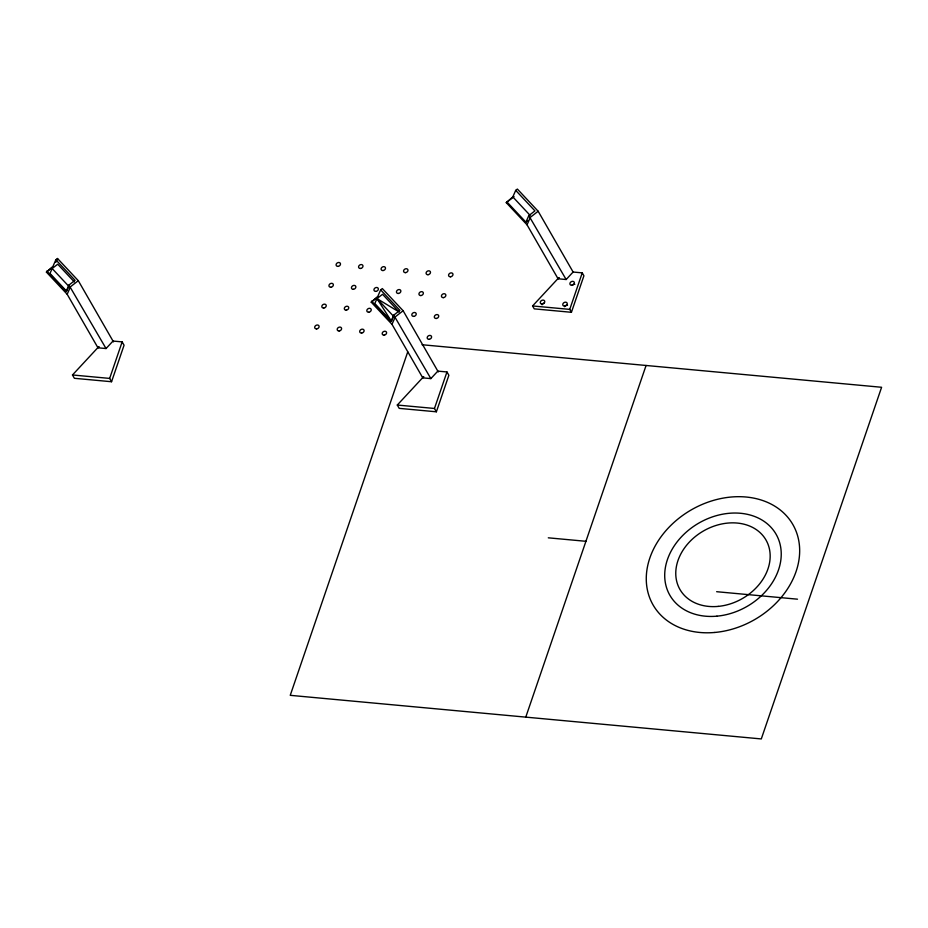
<?xml version="1.0" encoding="UTF-8"?>
<svg xmlns="http://www.w3.org/2000/svg" width="928" height="928" viewBox="0 0 928 928"><rect width="100%" height="100%" fill="white"/><g stroke="black" fill="none" stroke-linecap="round" stroke-linejoin="round"><path stroke-width="1.39" d="M98.832 346.596L72.488 374.97L74.391 378.299L111.557 381.733L109.655 378.415L122.148 341.887L113.007 341.052L106.047 348.545L97.962 347.791L67.176 294.257L46.4 272.09L52.966 266.348L55.854 259.805L57.524 258.506L78.3 280.685L113.483 341.887M111.557 381.733L124.062 345.216L122.148 341.887M407.74 351.886L290.244 695.327L761.296 738.932L881.6 387.278L422.066 344.74M423.644 376.664L397.3 405.037L399.214 408.366L436.38 411.8L434.466 408.471L446.96 371.954L437.819 371.119L430.859 378.612L422.774 377.858L391.987 324.324L371.212 302.145L377.777 296.415L380.666 289.872L382.336 288.573L403.123 310.741L438.294 371.942M436.38 411.8L448.874 375.283L446.96 371.954M558.923 277.576L532.579 305.95L534.261 308.862L571.428 312.295L569.746 309.384L582.25 272.867L573.098 272.032L566.15 279.525L558.064 278.771L527.034 224.82L506.259 202.64L512.824 196.91L515.713 190.368L517.383 189.068L538.159 211.248L573.342 272.438M571.428 312.295L583.921 275.778L582.25 272.867M525.77 717.135L646.074 365.481M52.154 268.528L49.984 273.447L66.607 291.183L68.776 286.276L52.154 268.528L57.733 264.213L74.344 281.95M55.866 262.276L57.524 258.506M55.854 259.805L75.075 280.314L68.939 285.07L66.05 291.612L46.829 271.104M67.176 294.257L70.505 286.729L78.3 280.685M376.977 298.596L374.808 303.502L391.43 321.25L393.6 316.332L376.977 298.596L382.545 294.28L399.168 312.017L376.977 298.596L391.43 321.25M380.666 289.872L399.887 310.381L393.762 315.126L390.874 321.68L371.652 301.171M391.987 324.324L395.316 316.796L403.123 310.741M506.7 201.666L525.909 222.175L528.809 215.632L534.934 210.876L515.713 190.368M527.034 224.82L530.364 217.291L538.159 211.248M97.962 347.791L98.832 346.863M422.774 377.858L423.644 376.919M558.064 278.771L558.934 277.832M46.4 272.09L51.968 267.763M371.212 302.145L377.905 296.96M506.259 202.64L514.066 196.597M525.909 222.175L527.951 220.586M532.579 305.95L569.746 309.384M72.488 374.97L109.655 378.415M397.3 405.037L434.466 408.471M548.297 537.822L585.916 541.302M716.648 591.704L797.5 599.186M512.824 196.91L530.12 215.377M528.809 215.632L566.15 279.525M393.762 315.126L430.859 378.612M68.939 285.07L106.047 348.545M572.066 285.314A2.366 1.856 -29.9 0 1 574.873 284.316M564.607 306.692A2.366 1.856 -29.9 0 1 567.553 305.115M542.045 304.79A2.366 1.856 -29.9 0 1 544.249 303.027M718.214 606.39A49.625 38.999 -29.9 0 0 766.018 540.061A49.625 38.999 -29.9 0 0 684.667 547.764A49.625 38.999 -29.9 0 0 718.214 606.39M714.827 632.455A80.632 63.359 -29.9 0 0 793.092 524.946A80.632 63.359 -29.9 0 0 660.991 536.825A80.632 63.359 -29.9 0 0 714.827 632.455M716.926 616.169A61.248 48.14 -29.9 0 0 776.179 534.4A61.248 48.14 -29.9 0 0 675.793 543.646A61.248 48.14 -29.9 0 0 716.926 616.169M571.81 285.314A2.366 1.856 -29.9 0 0 574.235 282.228A2.366 1.856 -29.9 0 0 570.384 282.425A2.366 1.856 -29.9 0 0 571.81 285.314M564.676 306.159A2.366 1.856 -29.9 0 0 567.101 303.062A2.366 1.856 -29.9 0 0 563.25 303.27A2.366 1.856 -29.9 0 0 564.676 306.159M542.184 304.071A2.366 1.856 -29.9 0 0 544.608 300.985A2.366 1.856 -29.9 0 0 540.757 301.182A2.366 1.856 -29.9 0 0 542.184 304.071M316.645 328.906A2.332 1.833 -29.9 0 0 318.93 325.821A2.332 1.833 -29.9 0 0 315.126 326.122A2.332 1.833 -29.9 0 0 316.645 328.906M323.768 308.061A2.332 1.833 -29.9 0 0 326.064 304.976A2.332 1.833 -29.9 0 0 322.248 305.289A2.332 1.833 -29.9 0 0 323.768 308.061M330.902 287.228A2.332 1.833 -29.9 0 0 333.187 284.142A2.332 1.833 -29.9 0 0 329.382 284.444A2.332 1.833 -29.9 0 0 330.902 287.228M338.024 266.382A2.332 1.833 -29.9 0 0 340.321 263.297A2.332 1.833 -29.9 0 0 336.516 263.61A2.332 1.833 -29.9 0 0 338.024 266.382M339.138 330.983A2.332 1.833 -29.9 0 0 341.423 327.897A2.332 1.833 -29.9 0 0 337.618 328.21A2.332 1.833 -29.9 0 0 339.138 330.983M346.272 310.149A2.332 1.833 -29.9 0 0 348.557 307.064A2.332 1.833 -29.9 0 0 344.752 307.365A2.332 1.833 -29.9 0 0 346.272 310.149M353.394 289.304A2.332 1.833 -29.9 0 0 355.691 286.218A2.332 1.833 -29.9 0 0 351.874 286.532A2.332 1.833 -29.9 0 0 353.394 289.304M361.642 333.071A2.332 1.833 -29.9 0 0 363.927 329.985A2.332 1.833 -29.9 0 0 360.122 330.287A2.332 1.833 -29.9 0 0 361.642 333.071M368.764 312.226A2.332 1.833 -29.9 0 0 371.061 309.14A2.332 1.833 -29.9 0 0 367.244 309.453A2.332 1.833 -29.9 0 0 368.764 312.226M375.898 291.392A2.332 1.833 -29.9 0 0 378.183 288.306A2.332 1.833 -29.9 0 0 374.378 288.608A2.332 1.833 -29.9 0 0 375.898 291.392M384.134 335.147A2.332 1.833 -29.9 0 0 386.419 332.062A2.332 1.833 -29.9 0 0 382.614 332.375A2.332 1.833 -29.9 0 0 384.134 335.147M398.39 293.468A2.332 1.833 -29.9 0 0 400.687 290.383A2.332 1.833 -29.9 0 0 396.871 290.696A2.332 1.833 -29.9 0 0 398.39 293.468M360.528 268.47A2.332 1.833 -29.9 0 0 362.813 265.385A2.332 1.833 -29.9 0 0 359.008 265.686A2.332 1.833 -29.9 0 0 360.528 268.47M429.13 339.312A2.332 1.833 -29.9 0 0 431.416 336.226A2.332 1.833 -29.9 0 0 427.611 336.539A2.332 1.833 -29.9 0 0 429.13 339.312M413.76 316.39A2.332 1.833 -29.9 0 0 416.057 313.304A2.332 1.833 -29.9 0 0 412.241 313.618A2.332 1.833 -29.9 0 0 413.76 316.39M436.264 318.478A2.332 1.833 -29.9 0 0 438.55 315.392A2.332 1.833 -29.9 0 0 434.745 315.694A2.332 1.833 -29.9 0 0 436.264 318.478M383.02 270.547A2.332 1.833 -29.9 0 0 385.317 267.461A2.332 1.833 -29.9 0 0 381.512 267.774A2.332 1.833 -29.9 0 0 383.02 270.547M405.524 272.635A2.332 1.833 -29.9 0 0 407.81 269.549A2.332 1.833 -29.9 0 0 404.005 269.851A2.332 1.833 -29.9 0 0 405.524 272.635M420.894 295.556A2.332 1.833 -29.9 0 0 423.18 292.471A2.332 1.833 -29.9 0 0 419.375 292.772A2.332 1.833 -29.9 0 0 420.894 295.556M443.387 297.633A2.332 1.833 -29.9 0 0 445.684 294.547A2.332 1.833 -29.9 0 0 441.867 294.86A2.332 1.833 -29.9 0 0 443.387 297.633M428.017 274.711A2.332 1.833 -29.9 0 0 430.314 271.626A2.332 1.833 -29.9 0 0 426.509 271.939A2.332 1.833 -29.9 0 0 428.017 274.711M450.521 276.799A2.332 1.833 -29.9 0 0 452.806 273.714A2.332 1.833 -29.9 0 0 449.001 274.015A2.332 1.833 -29.9 0 0 450.521 276.799"/></g></svg>
